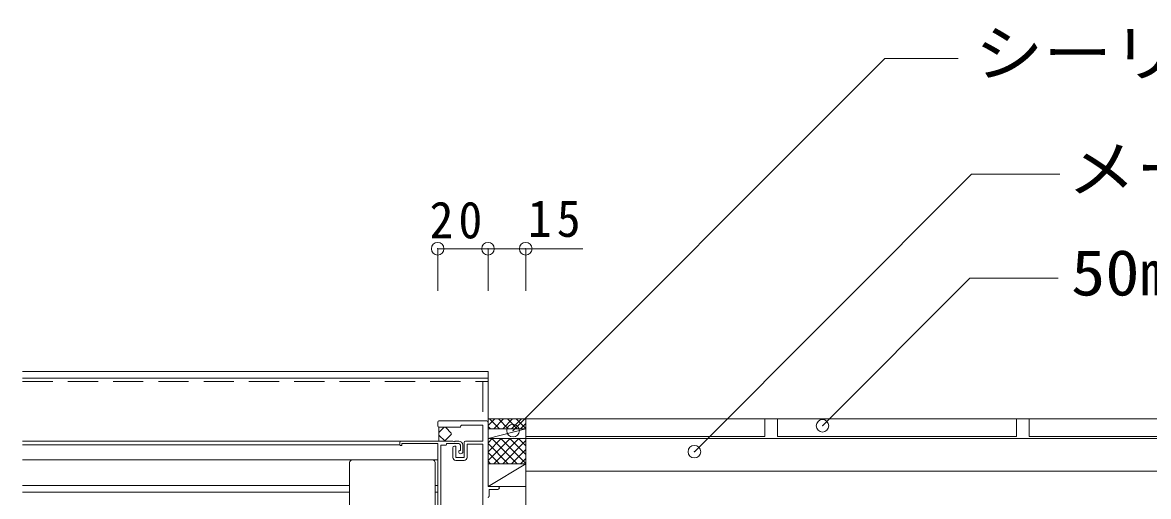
# Model space of a CAD drawing. Units: millimetres on the paper, enlarged 8 times, with parts at other scales. Extents: x -1558 to 1610, y -1130 to 1116.
# Drawn here: x 657.7 to 1015.7, y 559.5 to 710.1 of the extents above; entities that cross this region are included whole.
import ezdxf
from ezdxf.enums import TextEntityAlignment as Align

# ---------------------------------------------------------------- set-up
doc = ezdxf.new("R2010")
doc.units = ezdxf.units.MM
doc.header["$LTSCALE"] = 8
doc.header["$PDMODE"] = 32
doc.header["$PDSIZE"] = 4
doc.linetypes.add('DASHED1', pattern=[1.8, 1.2, -0.6])
for name, color, linetype, lineweight in [('1-0', 2, 'Continuous', 18), ('1-4', 4, 'Continuous', 9), ('1-5', 7, 'Continuous', 9), ('1-6', 1, 'Continuous', 18), ('1-9', 7, 'Continuous', 9)]:
    doc.layers.add(name, color=color, linetype=linetype, lineweight=lineweight)
doc.styles.add('ＭＳ ゴシック', font='')
doc.styles.get('ＭＳ ゴシック').set_extended_font_data('MS Gothic')

msp = doc.modelspace()

# ---------------------------------------------------------------- linework, layer by layer
at = {"layer": '1-0'}
for p, q in [((817.712, 577.932), (1051.286, 577.932)), ((817.712, 577.932), (817.712, 529.932)), ((817.712, 567.532), (1051.286, 567.532))]:
    msp.add_line(p, q, dxfattribs=at)
at = {"layer": '1-4'}
for p, q in [((805.711, 582.035), (807.835, 584.158)), ((806.199, 584.158), (809.311, 581.045)), ((807.549, 581.045), (810.663, 584.158)), ((809.027, 584.158), (812.14, 581.045)), ((810.378, 581.045), (813.491, 584.158)), ((811.855, 584.158), (814.969, 581.045)), ((813.207, 581.045), (816.32, 584.158)), ((814.684, 584.158), (817.712, 581.13)), ((817.512, 584.158), (817.712, 583.959)), ((805.711, 581.817), (806.483, 581.045)), ((816.035, 581.045), (817.712, 582.722)), ((805.711, 570.922), (812.721, 577.932)), ((805.711, 573.75), (809.893, 577.932)), ((805.711, 576.579), (807.064, 577.932)), ((805.711, 576.361), (812.14, 569.932)), ((806.968, 577.932), (814.969, 569.932)), ((807.549, 569.932), (815.55, 577.932)), ((809.797, 577.932), (817.712, 570.017)), ((810.378, 569.932), (817.712, 577.265)), ((812.626, 577.932), (817.712, 572.846)), ((815.454, 577.932), (817.712, 575.674)), ((805.711, 573.532), (809.311, 569.932)), ((813.207, 569.932), (817.712, 574.437)), ((805.711, 570.704), (806.483, 569.932)), ((816.035, 569.932), (817.712, 571.609))]:
    msp.add_line(p, q, dxfattribs=at)
at = {"layer": '1-4', "color": 7}
for p, q in [((817.712, 584.158), (805.711, 584.158)), ((817.712, 581.045), (805.711, 581.045)), ((805.711, 577.932), (817.712, 581.045)), ((817.712, 577.932), (805.711, 577.932)), ((817.712, 569.932), (805.711, 562.732)), ((817.712, 569.932), (805.711, 569.932)), ((805.711, 562.732), (805.711, 569.932)), ((805.711, 562.732), (808.832, 562.732)), ((805.711, 562.732), (817.712, 562.732))]:
    msp.add_line(p, q, dxfattribs=at)
for points in [[(817.712, 577.932), (805.711, 577.932), (805.711, 569.932)], [(817.712, 577.932), (817.712, 570.017), (817.712, 562.732)]]:
    msp.add_lwpolyline(points, dxfattribs=at)
at = {"layer": '1-5', "color": 2, "lineweight": 18}
for p, q in [((657.711, 599.196), (805.711, 599.196)), ((805.711, 599.196), (805.711, 583.132)), ((657.711, 597.132), (805.711, 597.132)), ((790.111, 581.532), (790.111, 577.132)), ((790.111, 579.867), (791.777, 581.532)), ((794.111, 579.587), (792.167, 581.532)), ((792.041, 577.132), (790.111, 579.062)), ((791.902, 577.132), (794.111, 579.341))]:
    msp.add_line(p, q, dxfattribs=at)
at = {"layer": '1-5', "color": 2, "linetype": 'DASHED1', "lineweight": 18}
for p, q in [((657.711, 596.052), (805.711, 596.052)), ((804.111, 596.052), (804.111, 583.532))]:
    msp.add_line(p, q, dxfattribs=at)
at = {"layer": '1-5'}
for p, q in [((790.111, 583.532), (805.311, 583.532)), ((789.712, 583.132), (789.712, 581.932)), ((790.111, 581.532), (796.912, 581.532)), ((797.593, 582.212), (804.111, 582.212)), ((804.111, 582.212), (804.111, 577.132)), ((657.711, 577.132), (778.112, 577.132)), ((777.711, 576.732), (777.711, 575.932)), ((778.112, 577.132), (794.545, 577.132)), ((795.278, 577.132), (796.391, 577.132)), ((798.111, 576.732), (798.111, 571.932)), ((798.511, 577.132), (804.111, 577.132)), ((657.711, 575.932), (777.711, 575.932)), ((777.951, 575.692), (778.112, 575.692)), ((778.351, 576.332), (778.351, 575.932)), ((778.351, 576.332), (789.712, 576.332)), ((789.712, 576.332), (789.712, 549.132)), ((790.672, 575.812), (790.672, 550.732)), ((792.271, 575.812), (790.672, 575.812)), ((792.511, 576.052), (792.511, 576.332)), ((792.511, 576.332), (796.391, 576.332)), ((794.511, 574.972), (794.511, 571.932)), ((795.071, 575.532), (795.471, 575.532)), ((795.471, 575.532), (795.471, 571.932)), ((796.391, 573.852), (796.391, 573.792)), ((796.912, 574.092), (796.631, 574.092)), ((796.912, 575.812), (796.912, 574.092)), ((797.711, 575.812), (797.711, 573.792)), ((799.071, 576.172), (804.111, 576.172)), ((799.071, 576.172), (799.071, 571.932)), ((804.111, 576.172), (804.111, 521.132)), ((657.711, 571.132), (789.712, 571.132)), ((761.712, 553.532), (761.712, 570.332)), ((788.112, 571.132), (762.511, 571.132)), ((788.911, 553.532), (788.911, 570.332)), ((795.471, 571.932), (798.111, 571.932)), ((795.471, 570.972), (798.111, 570.972)), ((761.712, 562.972), (657.711, 562.972)), ((789.712, 562.972), (788.911, 562.972)), ((761.712, 560.892), (657.711, 560.892)), ((789.712, 560.892), (788.911, 560.892)), ((806.112, 561.772), (806.112, 559.532)), ((806.112, 561.772), (808.832, 561.772))]:
    msp.add_line(p, q, dxfattribs=at)
msp.add_lwpolyline([(805.711, 583.132), (805.711, 562.732), (808.832, 562.732)], dxfattribs=at)
for centre, radius, start, end in [((790.111, 583.132), 0.4, 90, 180), ((805.311, 583.132), 0.4, 0, 90), ((790.111, 581.932), 0.4, 180, 270), ((797.591, 581.532), 0.68, 89.89099, 180), ((778.112, 576.732), 0.4, 90, 180), ((794.912, 577.292), 0.4, 203.57799, 336.422), ((796.391, 575.812), 1.32, 0, 90), ((798.511, 576.732), 0.4, 90, 180), ((777.951, 575.932), 0.24, 180, 270), ((778.112, 575.932), 0.24, 270, 0), ((792.271, 576.052), 0.24, 270, 0), ((795.071, 574.972), 0.56, 90, 180), ((796.391, 575.812), 0.52, 0, 90), ((796.631, 573.852), 0.24, 90, 180), ((797.052, 573.792), 0.66, 180, 0), ((762.511, 570.332), 0.8, 90, 180), ((788.112, 570.332), 0.8, 0, 90), ((795.471, 571.932), 0.96, 180, 270), ((798.111, 571.932), 0.96, 270, 0), ((808.832, 562.252), 0.48, 270, 90), ((806.112, 559.132), 0.4, 90, 180)]:
    msp.add_arc(centre, radius, start, end, dxfattribs=at)
at = {"layer": '1-6'}
for p, q in [((817.712, 584.158), (1051.286, 584.158)), ((817.712, 577.932), (817.712, 584.158)), ((897.712, 578.558), (897.712, 584.158)), ((977.712, 578.558), (977.712, 584.158)), ((977.712, 578.558), (1051.286, 578.558))]:
    msp.add_line(p, q, dxfattribs=at)
for points in [[(817.712, 578.558), (893.712, 578.558), (893.712, 584.158)], [(897.712, 578.558), (973.712, 578.558), (973.712, 584.158)]]:
    msp.add_lwpolyline(points, dxfattribs=at)
at = {"layer": '1-9'}
for p, q in [((871.336, 573.762), (959.469, 661.896)), ((959.469, 661.896), (987.525, 661.896)), ((789.712, 624.863), (789.712, 638.26)), ((835.884, 638.26), (789.712, 638.26)), ((805.711, 624.863), (805.711, 638.26)), ((817.712, 624.863), (817.712, 638.26)), ((912.057, 581.99), (958.937, 628.87)), ((958.937, 628.87), (986.992, 628.87))]:
    msp.add_line(p, q, dxfattribs=at)
msp.add_lwpolyline([(813.667, 580.458), (931.889, 698.678), (955.194, 698.678)], dxfattribs=at)
for p in [(789.712, 638.26), (805.711, 638.26), (817.712, 638.26), (912.057, 581.99), (813.667, 580.458), (871.336, 573.762)]:
    msp.add_point(p, dxfattribs=at)

# ---------------------------------------------------------------- texts
at = {"layer": '1-9', "style": 'ＭＳ ゴシック', "width": 1.1}
for s, p in [('シーリング材（別途）', (960.46, 688.78)), ('メース', (989.865, 652.012)), ('50㎜二丁モザイクタイル', (991.082, 619.029))]:
    msp.add_text(s, height=14.55, dxfattribs=at).set_placement(p, align=Align.BOTTOM_LEFT)
at = {"layer": '1-9', "char_height": 11.73, "attachment_point": 7, "style": 'ＭＳ ゴシック'}
for s, insert in [('\\T1.21;\\W0.95;20', (787.137, 641.361)), ('\\T1.21;\\W0.95;15', (818.397, 641.829))]:
    msp.add_mtext(s, dxfattribs=dict(at, insert=insert))

doc.saveas('drawing.dxf')
